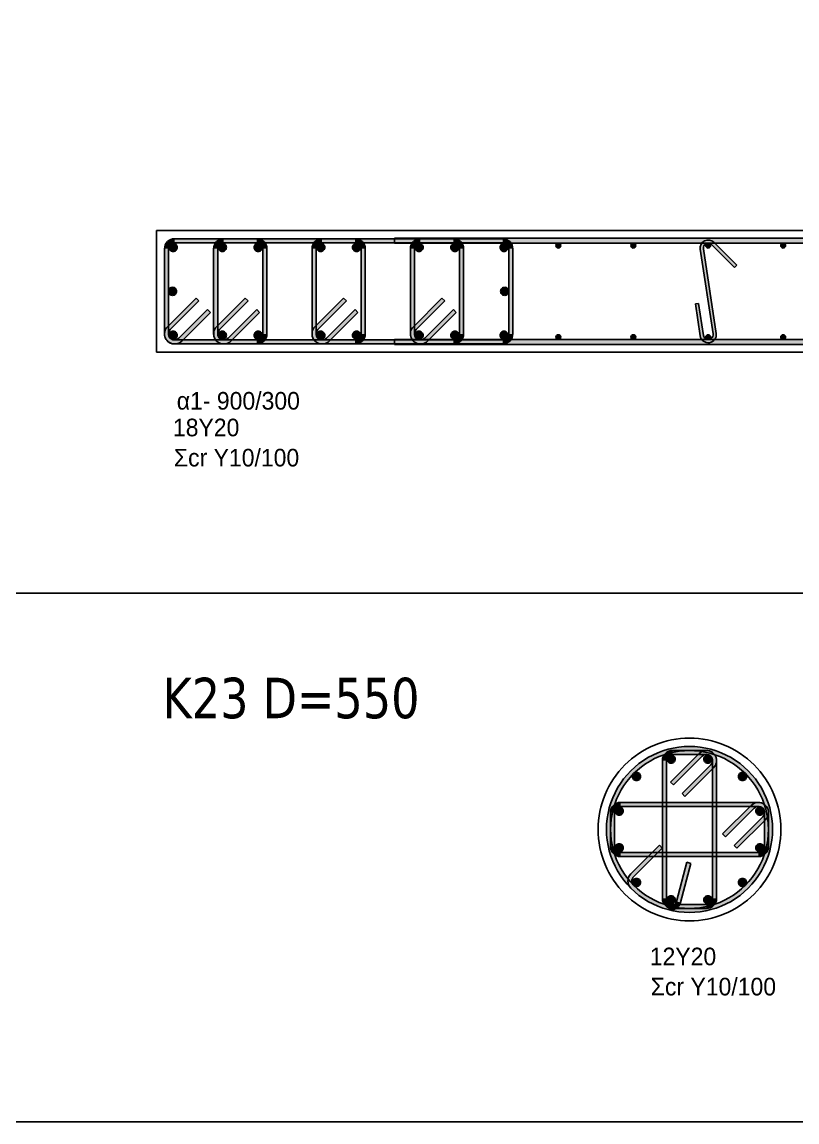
# Model space of a CAD drawing. Header units: millimetres. Extents: x -2171 to 1563, y -1758 to -1505.
# Drawn here: x -558.14 to -548.58, y -1630.29 to -1616.71 of the extents above; entities that cross this region are included whole.
import ezdxf

# ---------------------------------------------------------------- set-up
doc = ezdxf.new("R2010")
doc.units = ezdxf.units.MM
for name, color, linetype in [('-S_TEXT', 3, 'Continuous'), ('Col_Det', 7, 'Continuous'), ('Col_Det_Fill', 7, 'Continuous'), ('Geo_Col_Pro_1', 7, 'Continuous'), ('pinakaki', 153, 'Continuous')]:
    doc.layers.add(name, color=color, linetype=linetype)
doc.styles.add('S1Arl22_b_934_161', font='arial.ttf', dxfattribs={"width": 0.933629, "height": 0.002175})
doc.styles.get("Standard").update_dxf_attribs({"font": 'tahoma.ttf'})

msp = doc.modelspace()

# ---------------------------------------------------------------- hatches: boundary and pattern name
at = {"layer": 'Col_Det_Fill'}
for color, points in [(252, [(-556.2602, -1619.4384), (-556.2602, -1619.3884, 0.4142136), (-556.3852, -1619.5134), (-556.3352, -1619.5134, -0.4142136)]), (12, [(-556.3278, -1619.4957, 0.4142136), (-556.2778, -1619.5457, 0.4142136), (-556.2278, -1619.4957, 0.4142136), (-556.2778, -1619.4457, 0.4142136)]), (252, [(-552.2102, -1619.4384), (-552.2102, -1619.3884), (-556.2602, -1619.3884), (-556.2602, -1619.4384)]), (252, [(-555.653, -1619.4384), (-555.653, -1619.3884, 0.4142136), (-555.778, -1619.5134), (-555.728, -1619.5134, -0.4142136)]), (56, [(-555.7207, -1619.4957, 0.4142136), (-555.6707, -1619.5457, 0.4142136), (-555.6207, -1619.4957, 0.4142136), (-555.6707, -1619.4457, 0.4142136)]), (252, [(-555.2459, -1619.4384), (-555.2459, -1619.3884), (-555.653, -1619.3884), (-555.653, -1619.4384)]), (56, [(-555.2782, -1619.4957, 0.4142136), (-555.2282, -1619.5457, 0.4142136), (-555.1782, -1619.4957, 0.4142136), (-555.2282, -1619.4457, 0.4142136)]), (252, [(-555.1709, -1619.5134), (-555.1209, -1619.5134, 0.4142136), (-555.2459, -1619.3884), (-555.2459, -1619.4384, -0.4142136)]), (252, [(-554.4387, -1619.4384), (-554.4387, -1619.3884, 0.4142136), (-554.5637, -1619.5134), (-554.5137, -1619.5134, -0.4142136)]), (56, [(-554.5064, -1619.4957, 0.4142136), (-554.4564, -1619.5457, 0.4142136), (-554.4064, -1619.4957, 0.4142136), (-554.4564, -1619.4457, 0.4142136)]), (252, [(-554.0316, -1619.4384), (-554.0316, -1619.3884), (-554.4387, -1619.3884), (-554.4387, -1619.4384)]), (56, [(-554.0639, -1619.4957, 0.4142136), (-554.0139, -1619.5457, 0.4142136), (-553.9639, -1619.4957, 0.4142136), (-554.0139, -1619.4457, 0.4142136)]), (252, [(-553.9566, -1619.5134), (-553.9066, -1619.5134, 0.4142136), (-554.0316, -1619.3884), (-554.0316, -1619.4384, -0.4142136)]), (252, [(-541.1725, -1619.4434), (-541.1725, -1619.3834), (-553.5471, -1619.3834), (-553.5471, -1619.4434)]), (252, [(-553.2245, -1619.4384), (-553.2245, -1619.3884, 0.4142136), (-553.3495, -1619.5134), (-553.2995, -1619.5134, -0.4142136)]), (56, [(-553.2921, -1619.4957, 0.4142136), (-553.2421, -1619.5457, 0.4142136), (-553.1921, -1619.4957, 0.4142136), (-553.2421, -1619.4457, 0.4142136)]), (252, [(-552.8173, -1619.4384), (-552.8173, -1619.3884), (-553.2245, -1619.3884), (-553.2245, -1619.4384)]), (56, [(-552.8496, -1619.4957, 0.4142136), (-552.7996, -1619.5457, 0.4142136), (-552.7496, -1619.4957, 0.4142136), (-552.7996, -1619.4457, 0.4142136)]), (252, [(-552.7423, -1619.5134), (-552.6923, -1619.5134, 0.4142136), (-552.8173, -1619.3884), (-552.8173, -1619.4384, -0.4142136)]), (12, [(-552.2425, -1619.4957, 0.4142136), (-552.1925, -1619.5457, 0.4142136), (-552.1425, -1619.4957, 0.4142136), (-552.1925, -1619.4457, 0.4142136)]), (252, [(-552.1352, -1619.5134), (-552.0852, -1619.5134, 0.4142136), (-552.2102, -1619.3884), (-552.2102, -1619.4384, -0.4142136)]), (133, [(-551.5522, -1619.4734, 0.4142136), (-551.5222, -1619.5034, 0.4142136), (-551.4922, -1619.4734, 0.4142136), (-551.5222, -1619.4434, 0.4142136)]), (133, [(-550.6272, -1619.4734, 0.4142136), (-550.5972, -1619.5034, 0.4142136), (-550.5672, -1619.4734, 0.4142136), (-550.5972, -1619.4434, 0.4142136)]), (252, [(-549.7711, -1619.5184), (-549.7316, -1619.5124, -0.7238783), (-549.6298, -1619.461), (-549.6015, -1619.4327, 0.7238783)]), (133, [(-549.7022, -1619.4734, 0.4142136), (-549.6722, -1619.5034, 0.4142136), (-549.6422, -1619.4734, 0.4142136), (-549.6722, -1619.4434, 0.4142136)]), (252, [(-549.6015, -1619.4327), (-549.6298, -1619.461), (-549.347, -1619.7438), (-549.3187, -1619.7155)]), (133, [(-548.7773, -1619.4734, 0.4142136), (-548.7473, -1619.5034, 0.4142136), (-548.7173, -1619.4734, 0.4142136), (-548.7473, -1619.4434, 0.4142136)]), (252, [(-556.3352, -1619.5134), (-556.3852, -1619.5134), (-556.3852, -1620.5634), (-556.3352, -1620.5634)]), (252, [(-555.728, -1619.5134), (-555.778, -1619.5134), (-555.778, -1620.5634), (-555.728, -1620.5634)]), (252, [(-555.1709, -1620.5634), (-555.1209, -1620.5634), (-555.1209, -1619.5134), (-555.1709, -1619.5134)]), (252, [(-554.5137, -1619.5134), (-554.5637, -1619.5134), (-554.5637, -1620.5634), (-554.5137, -1620.5634)]), (252, [(-553.9566, -1620.5634), (-553.9066, -1620.5634), (-553.9066, -1619.5134), (-553.9566, -1619.5134)]), (252, [(-553.2995, -1619.5134), (-553.3495, -1619.5134), (-553.3495, -1620.5634), (-553.2995, -1620.5634)]), (252, [(-552.7423, -1620.5634), (-552.6923, -1620.5634), (-552.6923, -1619.5134), (-552.7423, -1619.5134)]), (252, [(-552.1352, -1620.5634), (-552.0852, -1620.5634), (-552.0852, -1619.5134), (-552.1352, -1619.5134)]), (252, [(-549.6129, -1620.5644), (-549.5734, -1620.5584), (-549.7316, -1619.5124), (-549.7711, -1619.5184)]), (133, [(-556.3352, -1620.0384, 0.4142136), (-556.2852, -1620.0884, 0.4142136), (-556.2352, -1620.0384, 0.4142136), (-556.2852, -1619.9884, 0.4142136)]), (133, [(-552.2352, -1620.0384, 0.4142136), (-552.1852, -1620.0884, 0.4142136), (-552.1352, -1620.0384, 0.4142136), (-552.1852, -1619.9884, 0.4142136)]), (252, [(-555.9596, -1620.1568), (-555.995, -1620.1215), (-556.3486, -1620.475), (-556.3132, -1620.5104)]), (252, [(-555.3525, -1620.1568), (-555.3879, -1620.1215), (-555.7414, -1620.475), (-555.7061, -1620.5104)]), (252, [(-554.1382, -1620.1568), (-554.1736, -1620.1215), (-554.5271, -1620.475), (-554.4918, -1620.5104)]), (252, [(-552.9239, -1620.1568), (-552.9593, -1620.1215), (-553.3128, -1620.475), (-553.2775, -1620.5104)]), (252, [(-556.2071, -1620.6164), (-556.1718, -1620.6518), (-555.8182, -1620.2982), (-555.8536, -1620.2629)]), (252, [(-555.6, -1620.6164), (-555.5646, -1620.6518), (-555.2111, -1620.2982), (-555.2464, -1620.2629)]), (252, [(-554.3857, -1620.6164), (-554.3504, -1620.6518), (-553.9968, -1620.2982), (-554.0322, -1620.2629)]), (252, [(-553.1714, -1620.6164), (-553.1361, -1620.6518), (-552.7825, -1620.2982), (-552.8179, -1620.2629)]), (252, [(-549.7914, -1620.1869), (-549.8309, -1620.1929), (-549.7711, -1620.5884), (-549.7316, -1620.5824)]), (252, [(-556.3132, -1620.5104), (-556.3486, -1620.475, 0.6681786), (-556.2602, -1620.6884), (-556.2602, -1620.6384, -0.6681786)]), (12, [(-556.3278, -1620.5811, 0.4142136), (-556.2778, -1620.6311, 0.4142136), (-556.2278, -1620.5811, 0.4142136), (-556.2778, -1620.5311, 0.4142136)]), (252, [(-555.7061, -1620.5104), (-555.7414, -1620.475, 0.6681786), (-555.653, -1620.6884), (-555.653, -1620.6384, -0.6681786)]), (56, [(-555.7207, -1620.5811, 0.4142136), (-555.6707, -1620.6311, 0.4142136), (-555.6207, -1620.5811, 0.4142136), (-555.6707, -1620.5311, 0.4142136)]), (56, [(-555.2782, -1620.5811, 0.4142136), (-555.2282, -1620.6311, 0.4142136), (-555.1782, -1620.5811, 0.4142136), (-555.2282, -1620.5311, 0.4142136)]), (252, [(-554.4918, -1620.5104), (-554.5271, -1620.475, 0.6681786), (-554.4387, -1620.6884), (-554.4387, -1620.6384, -0.6681786)]), (56, [(-554.5064, -1620.5811, 0.4142136), (-554.4564, -1620.6311, 0.4142136), (-554.4064, -1620.5811, 0.4142136), (-554.4564, -1620.5311, 0.4142136)]), (56, [(-554.0639, -1620.5811, 0.4142136), (-554.0139, -1620.6311, 0.4142136), (-553.9639, -1620.5811, 0.4142136), (-554.0139, -1620.5311, 0.4142136)]), (252, [(-553.2775, -1620.5104), (-553.3128, -1620.475, 0.6681786), (-553.2245, -1620.6884), (-553.2245, -1620.6384, -0.6681786)]), (56, [(-553.2921, -1620.5811, 0.4142136), (-553.2421, -1620.6311, 0.4142136), (-553.1921, -1620.5811, 0.4142136), (-553.2421, -1620.5311, 0.4142136)]), (56, [(-552.8496, -1620.5811, 0.4142136), (-552.7996, -1620.6311, 0.4142136), (-552.7496, -1620.5811, 0.4142136), (-552.7996, -1620.5311, 0.4142136)]), (12, [(-552.2425, -1620.5811, 0.4142136), (-552.1925, -1620.6311, 0.4142136), (-552.1425, -1620.5811, 0.4142136), (-552.1925, -1620.5311, 0.4142136)]), (252, [(-556.3352, -1620.5634), (-556.3852, -1620.5634, 0.6681786), (-556.1718, -1620.6518), (-556.2071, -1620.6164, -0.6681786)]), (252, [(-556.2602, -1620.6384), (-556.2602, -1620.6884), (-552.2102, -1620.6884), (-552.2102, -1620.6384)]), (252, [(-555.728, -1620.5634), (-555.778, -1620.5634, 0.6681786), (-555.5646, -1620.6518), (-555.6, -1620.6164, -0.6681786)]), (252, [(-555.653, -1620.6384), (-555.653, -1620.6884), (-555.2459, -1620.6884), (-555.2459, -1620.6384)]), (252, [(-555.2459, -1620.6384), (-555.2459, -1620.6884, 0.4142136), (-555.1209, -1620.5634), (-555.1709, -1620.5634, -0.4142136)]), (252, [(-554.5137, -1620.5634), (-554.5637, -1620.5634, 0.6681786), (-554.3504, -1620.6518), (-554.3857, -1620.6164, -0.6681786)]), (252, [(-554.4387, -1620.6384), (-554.4387, -1620.6884), (-554.0316, -1620.6884), (-554.0316, -1620.6384)]), (252, [(-554.0316, -1620.6384), (-554.0316, -1620.6884, 0.4142136), (-553.9066, -1620.5634), (-553.9566, -1620.5634, -0.4142136)]), (252, [(-553.5471, -1620.6334), (-553.5471, -1620.6934), (-541.1725, -1620.6934), (-541.1725, -1620.6334)]), (252, [(-553.2995, -1620.5634), (-553.3495, -1620.5634, 0.6681786), (-553.1361, -1620.6518), (-553.1714, -1620.6164, -0.6681786)]), (252, [(-553.2245, -1620.6384), (-553.2245, -1620.6884), (-552.8173, -1620.6884), (-552.8173, -1620.6384)]), (252, [(-552.8173, -1620.6384), (-552.8173, -1620.6884, 0.4142136), (-552.6923, -1620.5634), (-552.7423, -1620.5634, -0.4142136)]), (252, [(-552.2102, -1620.6384), (-552.2102, -1620.6884, 0.4142136), (-552.0852, -1620.5634), (-552.1352, -1620.5634, -0.4142136)]), (133, [(-551.5522, -1620.6034, 0.4142136), (-551.5222, -1620.6334, 0.4142136), (-551.4922, -1620.6034, 0.4142136), (-551.5222, -1620.5734, 0.4142136)]), (133, [(-550.6272, -1620.6034, 0.4142136), (-550.5972, -1620.6334, 0.4142136), (-550.5672, -1620.6034, 0.4142136), (-550.5972, -1620.5734, 0.4142136)]), (252, [(-549.7316, -1620.5824), (-549.7711, -1620.5884, 1), (-549.5734, -1620.5584), (-549.6129, -1620.5644, -1)]), (133, [(-549.7022, -1620.6034, 0.4142136), (-549.6722, -1620.6334, 0.4142136), (-549.6422, -1620.6034, 0.4142136), (-549.6722, -1620.5734, 0.4142136)]), (133, [(-548.7773, -1620.6034, 0.4142136), (-548.7473, -1620.6334, 0.4142136), (-548.7173, -1620.6034, 0.4142136), (-548.7473, -1620.5734, 0.4142136)]), (252, [(-550.1557, -1625.7408), (-550.1687, -1625.6925, 0.1316525), (-550.6282, -1625.9578), (-550.5928, -1625.9931, -0.1316525)]), (252, [(-550.1126, -1625.7566), (-550.1126, -1625.7066, 0.4142136), (-550.2376, -1625.8316), (-550.1876, -1625.8316, -0.4142136)]), (252, [(-549.651, -1625.7408), (-549.6381, -1625.6925, 0.1316525), (-550.1687, -1625.6925), (-550.1557, -1625.7408, -0.1316525)]), (252, [(-549.6941, -1625.7566), (-549.6941, -1625.7066), (-550.1126, -1625.7066), (-550.1126, -1625.7566)]), (252, [(-549.6191, -1625.8316), (-549.5691, -1625.8316, 0.6681786), (-549.7825, -1625.7432), (-549.7472, -1625.7785, -0.6681786)]), (252, [(-549.6411, -1625.8846), (-549.6057, -1625.9199, 0.6681786), (-549.6941, -1625.7066), (-549.6941, -1625.7566, -0.6681786)]), (252, [(-549.2139, -1625.9931), (-549.1786, -1625.9578, 0.1316525), (-549.6381, -1625.6925), (-549.651, -1625.7408, -0.1316525)]), (252, [(-550.1876, -1625.8316), (-550.2376, -1625.8316), (-550.2376, -1627.5335), (-550.1876, -1627.5335)]), (56, [(-550.0803, -1625.8139, 0.4142136), (-550.1303, -1625.7639, 0.4142136), (-550.1803, -1625.8139, 0.4142136), (-550.1303, -1625.8639, 0.4142136)]), (252, [(-549.7472, -1625.7785), (-549.7825, -1625.7432), (-550.1361, -1626.0967), (-550.1007, -1626.1321)]), (56, [(-549.6265, -1625.8139, 0.4142136), (-549.6765, -1625.7639, 0.4142136), (-549.7265, -1625.8139, 0.4142136), (-549.6765, -1625.8639, 0.4142136)]), (252, [(-549.6191, -1627.5335), (-549.5691, -1627.5335), (-549.5691, -1625.8316), (-549.6191, -1625.8316)]), (252, [(-550.5928, -1625.9931), (-550.6282, -1625.9578, 0.1316525), (-550.8934, -1626.4173), (-550.8451, -1626.4302, -0.1316525)]), (12, [(-550.5074, -1626.0285, 0.4142136), (-550.5574, -1625.9785, 0.4142136), (-550.6074, -1626.0285, 0.4142136), (-550.5574, -1626.0785, 0.4142136)]), (252, [(-549.9947, -1626.2381), (-549.9593, -1626.2735), (-549.6057, -1625.9199), (-549.6411, -1625.8846)]), (12, [(-549.1993, -1626.0285, 0.4142136), (-549.2493, -1625.9785, 0.4142136), (-549.2993, -1626.0285, 0.4142136), (-549.2493, -1626.0785, 0.4142136)]), (252, [(-548.9616, -1626.4302), (-548.9133, -1626.4173, 0.1316525), (-549.1786, -1625.9578), (-549.2139, -1625.9931, -0.1316525)]), (252, [(-550.7544, -1626.3983), (-550.7544, -1626.3483, 0.4142136), (-550.8794, -1626.4733), (-550.8294, -1626.4733, -0.4142136)]), (252, [(-549.0524, -1626.3983), (-549.0524, -1626.3483), (-550.7544, -1626.3483), (-550.7544, -1626.3983)]), (252, [(-549.1054, -1626.4203), (-549.1408, -1626.3849), (-549.4943, -1626.7385), (-549.459, -1626.7738)]), (252, [(-548.9774, -1626.4733), (-548.9274, -1626.4733, 0.6681786), (-549.1408, -1626.3849), (-549.1054, -1626.4203, -0.6681786)]), (252, [(-548.9993, -1626.5263), (-548.964, -1626.5617, 0.6681786), (-549.0524, -1626.3483), (-549.0524, -1626.3983, -0.6681786)]), (252, [(-550.8451, -1626.4302), (-550.8934, -1626.4173, 0.1316525), (-550.8934, -1626.9478), (-550.8451, -1626.9349, -0.1316525)]), (252, [(-550.8294, -1626.4733), (-550.8794, -1626.4733), (-550.8794, -1626.8918), (-550.8294, -1626.8918)]), (56, [(-550.722, -1626.4556, 0.4142136), (-550.772, -1626.4056, 0.4142136), (-550.822, -1626.4556, 0.4142136), (-550.772, -1626.5056, 0.4142136)]), (56, [(-548.9847, -1626.4556, 0.4142136), (-549.0347, -1626.4056, 0.4142136), (-549.0847, -1626.4556, 0.4142136), (-549.0347, -1626.5056, 0.4142136)]), (252, [(-548.9774, -1626.8918), (-548.9274, -1626.8918), (-548.9274, -1626.4733), (-548.9774, -1626.4733)]), (252, [(-548.9616, -1626.9349), (-548.9133, -1626.9478, 0.1316525), (-548.9133, -1626.4173), (-548.9616, -1626.4302, -0.1316525)]), (252, [(-549.3529, -1626.8799), (-549.3175, -1626.9153), (-548.964, -1626.5617), (-548.9993, -1626.5263)]), (252, [(-550.8294, -1626.8918), (-550.8794, -1626.8918, 0.4142136), (-550.7544, -1627.0168), (-550.7544, -1626.9668, -0.4142136)]), (56, [(-550.722, -1626.9095, 0.4142136), (-550.772, -1626.8595, 0.4142136), (-550.822, -1626.9095, 0.4142136), (-550.772, -1626.9595, 0.4142136)]), (252, [(-550.2392, -1626.9124), (-550.2746, -1626.877), (-550.6282, -1627.2305), (-550.5928, -1627.2659)]), (56, [(-548.9847, -1626.9095, 0.4142136), (-549.0347, -1626.8595, 0.4142136), (-549.0847, -1626.9095, 0.4142136), (-549.0347, -1626.9595, 0.4142136)]), (252, [(-549.0524, -1626.9668), (-549.0524, -1627.0168, 0.4142136), (-548.9274, -1626.8918), (-548.9774, -1626.8918, -0.4142136)]), (252, [(-550.8451, -1626.9349), (-550.8934, -1626.9478, 0.1316525), (-550.6282, -1627.4073), (-550.5928, -1627.372, -0.1316525)]), (252, [(-550.7544, -1626.9668), (-550.7544, -1627.0168), (-549.0524, -1627.0168), (-549.0524, -1626.9668)]), (252, [(-549.2139, -1627.372), (-549.1786, -1627.4073, 0.1316525), (-548.9133, -1626.9478), (-548.9616, -1626.9349, -0.1316525)]), (252, [(-550.0639, -1627.5713), (-550.0156, -1627.5842), (-549.8862, -1627.1013), (-549.9344, -1627.0883)]), (252, [(-550.5928, -1627.2659), (-550.6282, -1627.2305, 0.4142136), (-550.6282, -1627.4073), (-550.5928, -1627.372, -0.4142136)]), (12, [(-550.5074, -1627.3366, 0.4142136), (-550.5574, -1627.2866, 0.4142136), (-550.6074, -1627.3366, 0.4142136), (-550.5574, -1627.3866, 0.4142136)]), (12, [(-549.1993, -1627.3366, 0.4142136), (-549.2493, -1627.2866, 0.4142136), (-549.2993, -1627.3366, 0.4142136), (-549.2493, -1627.3866, 0.4142136)]), (252, [(-550.5928, -1627.372), (-550.6282, -1627.4073, 0.1316525), (-550.1687, -1627.6726), (-550.1557, -1627.6243, -0.1316525)]), (252, [(-550.5928, -1627.372), (-550.6282, -1627.4073, 0.1316525), (-550.1687, -1627.6726), (-550.1557, -1627.6243, -0.1316525)]), (252, [(-549.651, -1627.6243), (-549.6381, -1627.6726, 0.1316525), (-549.1786, -1627.4073), (-549.2139, -1627.372, -0.1316525)]), (252, [(-550.1876, -1627.5335), (-550.2376, -1627.5335, 0.4142136), (-550.1126, -1627.6585), (-550.1126, -1627.6085, -0.4142136)]), (56, [(-550.0803, -1627.5512, 0.4142136), (-550.1303, -1627.5012, 0.4142136), (-550.1803, -1627.5512, 0.4142136), (-550.1303, -1627.6012, 0.4142136)]), (252, [(-550.1557, -1627.6243), (-550.1687, -1627.6726, 0.4142136), (-550.0156, -1627.5842), (-550.0639, -1627.5713, -0.4142136)]), (252, [(-550.1126, -1627.6085), (-550.1126, -1627.6585), (-549.6941, -1627.6585), (-549.6941, -1627.6085)]), (56, [(-549.6265, -1627.5512, 0.4142136), (-549.6765, -1627.5012, 0.4142136), (-549.7265, -1627.5512, 0.4142136), (-549.6765, -1627.6012, 0.4142136)]), (252, [(-549.6941, -1627.6085), (-549.6941, -1627.6585, 0.4142136), (-549.5691, -1627.5335), (-549.6191, -1627.5335, -0.4142136)]), (252, [(-550.1557, -1627.6243), (-550.1687, -1627.6726, 0.1316525), (-549.6381, -1627.6726), (-549.651, -1627.6243, -0.1316525)])]:
    msp.add_hatch(color=color, dxfattribs=at).paths.add_polyline_path(points)

# ---------------------------------------------------------------- linework, layer by layer
at = {"layer": '-S_TEXT', "ltscale": 5}
msp.add_lwpolyline([(-587.864, -1590.2497), (-529.7165, -1590.2497), (-529.7165, -1630.2944), (-587.864, -1630.2944)], close=True, dxfattribs=at)
at = {"layer": 'Col_Det', "color": 7}
for points in [[(-538.2344, -1619.2884), (-556.4852, -1619.2884)], [(-556.4852, -1619.2884), (-556.4852, -1620.7884)], [(-552.2102, -1619.3884), (-556.2602, -1619.3884)], [(-556.2602, -1619.4384), (-552.2102, -1619.4384)], [(-555.2459, -1619.3884), (-555.653, -1619.3884)], [(-555.653, -1619.4384), (-555.2459, -1619.4384)], [(-554.0316, -1619.3884), (-554.4387, -1619.3884)], [(-554.4387, -1619.4384), (-554.0316, -1619.4384)], [(-541.1725, -1619.3834), (-553.5471, -1619.3834)], [(-553.5471, -1619.3834), (-553.5471, -1619.4434)], [(-553.5471, -1619.4434), (-541.1725, -1619.4434)], [(-552.8173, -1619.3884), (-553.2245, -1619.3884)], [(-553.2245, -1619.4384), (-552.8173, -1619.4384)], [(-549.3187, -1619.7155), (-549.6015, -1619.4327)], [(-556.3852, -1619.5134), (-556.3852, -1620.5634)], [(-556.3352, -1620.5634), (-556.3352, -1619.5134)], [(-555.778, -1619.5134), (-555.778, -1620.5634)], [(-555.728, -1620.5634), (-555.728, -1619.5134)], [(-555.1709, -1619.5134), (-555.1709, -1620.5634)], [(-555.1209, -1620.5634), (-555.1209, -1619.5134)], [(-554.5637, -1619.5134), (-554.5637, -1620.5634)], [(-554.5137, -1620.5634), (-554.5137, -1619.5134)], [(-553.9566, -1619.5134), (-553.9566, -1620.5634)], [(-553.9066, -1620.5634), (-553.9066, -1619.5134)], [(-553.3495, -1619.5134), (-553.3495, -1620.5634)], [(-553.2995, -1620.5634), (-553.2995, -1619.5134)], [(-552.7423, -1619.5134), (-552.7423, -1620.5634)], [(-552.6923, -1620.5634), (-552.6923, -1619.5134)], [(-552.1352, -1619.5134), (-552.1352, -1620.5634)], [(-552.0852, -1620.5634), (-552.0852, -1619.5134)], [(-549.7711, -1619.5184), (-549.6129, -1620.5644)], [(-549.5734, -1620.5584), (-549.7316, -1619.5124)], [(-549.6298, -1619.461), (-549.347, -1619.7438)], [(-549.347, -1619.7438), (-549.3187, -1619.7155)], [(-555.995, -1620.1215), (-556.3486, -1620.475)], [(-555.9596, -1620.1568), (-555.995, -1620.1215)], [(-555.3879, -1620.1215), (-555.7414, -1620.475)], [(-555.3525, -1620.1568), (-555.3879, -1620.1215)], [(-554.1736, -1620.1215), (-554.5271, -1620.475)], [(-554.1382, -1620.1568), (-554.1736, -1620.1215)], [(-552.9593, -1620.1215), (-553.3128, -1620.475)], [(-552.9239, -1620.1568), (-552.9593, -1620.1215)], [(-556.3132, -1620.5104), (-555.9596, -1620.1568)], [(-555.8536, -1620.2629), (-556.2071, -1620.6164)], [(-555.8182, -1620.2982), (-555.8536, -1620.2629)], [(-555.7061, -1620.5104), (-555.3525, -1620.1568)], [(-555.2464, -1620.2629), (-555.6, -1620.6164)], [(-555.2111, -1620.2982), (-555.2464, -1620.2629)], [(-554.4918, -1620.5104), (-554.1382, -1620.1568)], [(-554.0322, -1620.2629), (-554.3857, -1620.6164)], [(-553.9968, -1620.2982), (-554.0322, -1620.2629)], [(-553.2775, -1620.5104), (-552.9239, -1620.1568)], [(-552.8179, -1620.2629), (-553.1714, -1620.6164)], [(-552.7825, -1620.2982), (-552.8179, -1620.2629)], [(-549.7914, -1620.1869), (-549.8309, -1620.1929)], [(-549.8309, -1620.1929), (-549.7711, -1620.5884)], [(-549.7316, -1620.5824), (-549.7914, -1620.1869)], [(-556.1718, -1620.6518), (-555.8182, -1620.2982)], [(-555.5646, -1620.6518), (-555.2111, -1620.2982)], [(-554.3504, -1620.6518), (-553.9968, -1620.2982)], [(-553.1361, -1620.6518), (-552.7825, -1620.2982)], [(-552.2102, -1620.6384), (-556.2602, -1620.6384)], [(-555.2459, -1620.6384), (-555.653, -1620.6384)], [(-554.0316, -1620.6384), (-554.4387, -1620.6384)], [(-553.5471, -1620.6334), (-553.5471, -1620.6934)], [(-541.1725, -1620.6334), (-553.5471, -1620.6334)], [(-552.8173, -1620.6384), (-553.2245, -1620.6384)], [(-556.4852, -1620.7884), (-538.2344, -1620.7884)], [(-556.2602, -1620.6884), (-552.2102, -1620.6884)], [(-555.653, -1620.6884), (-555.2459, -1620.6884)], [(-554.4387, -1620.6884), (-554.0316, -1620.6884)], [(-553.5471, -1620.6934), (-541.1725, -1620.6934)], [(-553.2245, -1620.6884), (-552.8173, -1620.6884)], [(-549.6941, -1625.7066), (-550.1126, -1625.7066)], [(-550.2376, -1625.8316), (-550.2376, -1627.5335)], [(-550.1876, -1627.5335), (-550.1876, -1625.8316)], [(-549.7825, -1625.7432), (-550.1361, -1626.0967)], [(-550.1126, -1625.7566), (-549.6941, -1625.7566)], [(-550.1007, -1626.1321), (-549.7472, -1625.7785)], [(-549.6191, -1625.8316), (-549.6191, -1627.5335)], [(-549.5691, -1627.5335), (-549.5691, -1625.8316)], [(-549.6411, -1625.8846), (-549.9947, -1626.2381)], [(-549.9593, -1626.2735), (-549.6057, -1625.9199)], [(-550.1361, -1626.0967), (-550.1007, -1626.1321)], [(-549.9947, -1626.2381), (-549.9593, -1626.2735)], [(-549.0524, -1626.3483), (-550.7544, -1626.3483)], [(-549.1408, -1626.3849), (-549.4943, -1626.7385)], [(-550.8794, -1626.4733), (-550.8794, -1626.8918)], [(-550.8294, -1626.8918), (-550.8294, -1626.4733)], [(-550.7544, -1626.3983), (-549.0524, -1626.3983)], [(-549.459, -1626.7738), (-549.1054, -1626.4203)], [(-548.9774, -1626.4733), (-548.9774, -1626.8918)], [(-548.9274, -1626.8918), (-548.9274, -1626.4733)], [(-548.9993, -1626.5263), (-549.3529, -1626.8799)], [(-549.3175, -1626.9153), (-548.964, -1626.5617)], [(-549.4943, -1626.7385), (-549.459, -1626.7738)], [(-550.2746, -1626.877), (-550.6282, -1627.2305)], [(-550.5928, -1627.2659), (-550.2392, -1626.9124)], [(-550.2392, -1626.9124), (-550.2746, -1626.877)], [(-549.3529, -1626.8799), (-549.3175, -1626.9153)], [(-549.0524, -1626.9668), (-550.7544, -1626.9668)], [(-550.7544, -1627.0168), (-549.0524, -1627.0168)], [(-549.9344, -1627.0883), (-550.0639, -1627.5713)], [(-550.0156, -1627.5842), (-549.8862, -1627.1013)], [(-549.8862, -1627.1013), (-549.9344, -1627.0883)], [(-549.6941, -1627.6085), (-550.1126, -1627.6085)], [(-550.1126, -1627.6585), (-549.6941, -1627.6585)]]:
    msp.add_lwpolyline(points, dxfattribs=at)
for points in [[(-556.2602, -1619.3884, 0.4142136), (-556.3852, -1619.5134)], [(-556.3352, -1619.5134, -0.4142136), (-556.2602, -1619.4384, -0.4142136)], [(-556.2778, -1619.4457, 0.4142136), (-556.3278, -1619.4957, 0.4142136)], [(-556.2278, -1619.4957, 0.4142136), (-556.2778, -1619.4457, 0.4142136)], [(-555.653, -1619.3884, 0.4142136), (-555.778, -1619.5134)], [(-555.728, -1619.5134, -0.4142136), (-555.653, -1619.4384, -0.4142136)], [(-555.6707, -1619.4457, 0.4142136), (-555.7207, -1619.4957, 0.4142136)], [(-555.6207, -1619.4957, 0.4142136), (-555.6707, -1619.4457, 0.4142136)], [(-555.2282, -1619.4457, 0.4142136), (-555.2782, -1619.4957, 0.4142136)], [(-555.1209, -1619.5134, 0.4142136), (-555.2459, -1619.3884)], [(-555.2459, -1619.4384, -0.4142136), (-555.1709, -1619.5134, -0.4142136)], [(-555.1782, -1619.4957, 0.4142136), (-555.2282, -1619.4457, 0.4142136)], [(-554.4387, -1619.3884, 0.4142136), (-554.5637, -1619.5134)], [(-554.5137, -1619.5134, -0.4142136), (-554.4387, -1619.4384, -0.4142136)], [(-554.4564, -1619.4457, 0.4142136), (-554.5064, -1619.4957, 0.4142136)], [(-554.4064, -1619.4957, 0.4142136), (-554.4564, -1619.4457, 0.4142136)], [(-554.0139, -1619.4457, 0.4142136), (-554.0639, -1619.4957, 0.4142136)], [(-553.9066, -1619.5134, 0.4142136), (-554.0316, -1619.3884)], [(-554.0316, -1619.4384, -0.4142136), (-553.9566, -1619.5134, -0.4142136)], [(-553.9639, -1619.4957, 0.4142136), (-554.0139, -1619.4457, 0.4142136)], [(-553.2245, -1619.3884, 0.4142136), (-553.3495, -1619.5134)], [(-553.2995, -1619.5134, -0.4142136), (-553.2245, -1619.4384, -0.4142136)], [(-553.2421, -1619.4457, 0.4142136), (-553.2921, -1619.4957, 0.4142136)], [(-553.1921, -1619.4957, 0.4142136), (-553.2421, -1619.4457, 0.4142136)], [(-552.7996, -1619.4457, 0.4142136), (-552.8496, -1619.4957, 0.4142136)], [(-552.6923, -1619.5134, 0.4142136), (-552.8173, -1619.3884)], [(-552.8173, -1619.4384, -0.4142136), (-552.7423, -1619.5134, -0.4142136)], [(-552.7496, -1619.4957, 0.4142136), (-552.7996, -1619.4457, 0.4142136)], [(-552.1925, -1619.4457, 0.4142136), (-552.2425, -1619.4957, 0.4142136)], [(-552.0852, -1619.5134, 0.4142136), (-552.2102, -1619.3884)], [(-552.2102, -1619.4384, -0.4142136), (-552.1352, -1619.5134, -0.4142136)], [(-552.1425, -1619.4957, 0.4142136), (-552.1925, -1619.4457, 0.4142136)], [(-551.5222, -1619.4434, 0.4142136), (-551.5522, -1619.4734, 0.4142136)], [(-551.4922, -1619.4734, 0.4142136), (-551.5222, -1619.4434, 0.4142136)], [(-550.5972, -1619.4434, 0.4142136), (-550.6272, -1619.4734, 0.4142136)], [(-550.5672, -1619.4734, 0.4142136), (-550.5972, -1619.4434, 0.4142136)], [(-549.6015, -1619.4327, 0.7238783), (-549.7711, -1619.5184, 0.7238783)], [(-549.7316, -1619.5124, -0.7238783), (-549.6298, -1619.461)], [(-549.6722, -1619.4434, 0.4142136), (-549.7022, -1619.4734, 0.4142136)], [(-549.6422, -1619.4734, 0.4142136), (-549.6722, -1619.4434, 0.4142136)], [(-548.7473, -1619.4434, 0.4142136), (-548.7773, -1619.4734, 0.4142136)], [(-548.7173, -1619.4734, 0.4142136), (-548.7473, -1619.4434, 0.4142136)], [(-556.3278, -1619.4957, 0.4142136), (-556.2778, -1619.5457, 0.4142136)], [(-556.2778, -1619.5457, 0.4142136), (-556.2278, -1619.4957, 0.4142136)], [(-555.7207, -1619.4957, 0.4142136), (-555.6707, -1619.5457, 0.4142136)], [(-555.6707, -1619.5457, 0.4142136), (-555.6207, -1619.4957, 0.4142136)], [(-555.2782, -1619.4957, 0.4142136), (-555.2282, -1619.5457, 0.4142136)], [(-555.2282, -1619.5457, 0.4142136), (-555.1782, -1619.4957, 0.4142136)], [(-554.5064, -1619.4957, 0.4142136), (-554.4564, -1619.5457, 0.4142136)], [(-554.4564, -1619.5457, 0.4142136), (-554.4064, -1619.4957, 0.4142136)], [(-554.0639, -1619.4957, 0.4142136), (-554.0139, -1619.5457, 0.4142136)], [(-554.0139, -1619.5457, 0.4142136), (-553.9639, -1619.4957, 0.4142136)], [(-553.2921, -1619.4957, 0.4142136), (-553.2421, -1619.5457, 0.4142136)], [(-553.2421, -1619.5457, 0.4142136), (-553.1921, -1619.4957, 0.4142136)], [(-552.8496, -1619.4957, 0.4142136), (-552.7996, -1619.5457, 0.4142136)], [(-552.7996, -1619.5457, 0.4142136), (-552.7496, -1619.4957, 0.4142136)], [(-552.2425, -1619.4957, 0.4142136), (-552.1925, -1619.5457, 0.4142136)], [(-552.1925, -1619.5457, 0.4142136), (-552.1425, -1619.4957, 0.4142136)], [(-551.5522, -1619.4734, 0.4142136), (-551.5222, -1619.5034, 0.4142136)], [(-551.5222, -1619.5034, 0.4142136), (-551.4922, -1619.4734, 0.4142136)], [(-550.6272, -1619.4734, 0.4142136), (-550.5972, -1619.5034, 0.4142136)], [(-550.5972, -1619.5034, 0.4142136), (-550.5672, -1619.4734, 0.4142136)], [(-549.7022, -1619.4734, 0.4142136), (-549.6722, -1619.5034, 0.4142136)], [(-549.6722, -1619.5034, 0.4142136), (-549.6422, -1619.4734, 0.4142136)], [(-548.7773, -1619.4734, 0.4142136), (-548.7473, -1619.5034, 0.4142136)], [(-548.7473, -1619.5034, 0.4142136), (-548.7173, -1619.4734, 0.4142136)], [(-556.2852, -1619.9884, 0.4142136), (-556.3352, -1620.0384, 0.4142136)], [(-556.2352, -1620.0384, 0.4142136), (-556.2852, -1619.9884, 0.4142136)], [(-552.1852, -1619.9884, 0.4142136), (-552.2352, -1620.0384, 0.4142136)], [(-552.1352, -1620.0384, 0.4142136), (-552.1852, -1619.9884, 0.4142136)], [(-556.3352, -1620.0384, 0.4142136), (-556.2852, -1620.0884, 0.4142136)], [(-556.2852, -1620.0884, 0.4142136), (-556.2352, -1620.0384, 0.4142136)], [(-552.2352, -1620.0384, 0.4142136), (-552.1852, -1620.0884, 0.4142136)], [(-552.1852, -1620.0884, 0.4142136), (-552.1352, -1620.0384, 0.4142136)], [(-556.3486, -1620.475, 0.6681786), (-556.2602, -1620.6884)], [(-556.2602, -1620.6384, -0.6681786), (-556.3132, -1620.5104, -0.6681786)], [(-556.2778, -1620.5311, 0.4142136), (-556.3278, -1620.5811, 0.4142136)], [(-556.2278, -1620.5811, 0.4142136), (-556.2778, -1620.5311, 0.4142136)], [(-555.7414, -1620.475, 0.6681786), (-555.653, -1620.6884)], [(-555.653, -1620.6384, -0.6681786), (-555.7061, -1620.5104, -0.6681786)], [(-555.6707, -1620.5311, 0.4142136), (-555.7207, -1620.5811, 0.4142136)], [(-555.6207, -1620.5811, 0.4142136), (-555.6707, -1620.5311, 0.4142136)], [(-555.2282, -1620.5311, 0.4142136), (-555.2782, -1620.5811, 0.4142136)], [(-555.1782, -1620.5811, 0.4142136), (-555.2282, -1620.5311, 0.4142136)], [(-554.5271, -1620.475, 0.6681786), (-554.4387, -1620.6884)], [(-554.4387, -1620.6384, -0.6681786), (-554.4918, -1620.5104, -0.6681786)], [(-554.4564, -1620.5311, 0.4142136), (-554.5064, -1620.5811, 0.4142136)], [(-554.4064, -1620.5811, 0.4142136), (-554.4564, -1620.5311, 0.4142136)], [(-554.0139, -1620.5311, 0.4142136), (-554.0639, -1620.5811, 0.4142136)], [(-553.9639, -1620.5811, 0.4142136), (-554.0139, -1620.5311, 0.4142136)], [(-553.3128, -1620.475, 0.6681786), (-553.2245, -1620.6884)], [(-553.2245, -1620.6384, -0.6681786), (-553.2775, -1620.5104, -0.6681786)], [(-553.2421, -1620.5311, 0.4142136), (-553.2921, -1620.5811, 0.4142136)], [(-553.1921, -1620.5811, 0.4142136), (-553.2421, -1620.5311, 0.4142136)], [(-552.7996, -1620.5311, 0.4142136), (-552.8496, -1620.5811, 0.4142136)], [(-552.7496, -1620.5811, 0.4142136), (-552.7996, -1620.5311, 0.4142136)], [(-552.1925, -1620.5311, 0.4142136), (-552.2425, -1620.5811, 0.4142136)], [(-552.1425, -1620.5811, 0.4142136), (-552.1925, -1620.5311, 0.4142136)], [(-556.3852, -1620.5634, 0.6681786), (-556.1718, -1620.6518)], [(-556.2071, -1620.6164, -0.6681786), (-556.3352, -1620.5634, -0.6681786)], [(-556.3278, -1620.5811, 0.4142136), (-556.2778, -1620.6311, 0.4142136)], [(-556.2778, -1620.6311, 0.4142136), (-556.2278, -1620.5811, 0.4142136)], [(-555.778, -1620.5634, 0.6681786), (-555.5646, -1620.6518)], [(-555.6, -1620.6164, -0.6681786), (-555.728, -1620.5634, -0.6681786)], [(-555.7207, -1620.5811, 0.4142136), (-555.6707, -1620.6311, 0.4142136)], [(-555.6707, -1620.6311, 0.4142136), (-555.6207, -1620.5811, 0.4142136)], [(-555.2782, -1620.5811, 0.4142136), (-555.2282, -1620.6311, 0.4142136)], [(-555.2459, -1620.6884, 0.4142136), (-555.1209, -1620.5634)], [(-555.1709, -1620.5634, -0.4142136), (-555.2459, -1620.6384, -0.4142136)], [(-555.2282, -1620.6311, 0.4142136), (-555.1782, -1620.5811, 0.4142136)], [(-554.5637, -1620.5634, 0.6681786), (-554.3504, -1620.6518)], [(-554.3857, -1620.6164, -0.6681786), (-554.5137, -1620.5634, -0.6681786)], [(-554.5064, -1620.5811, 0.4142136), (-554.4564, -1620.6311, 0.4142136)], [(-554.4564, -1620.6311, 0.4142136), (-554.4064, -1620.5811, 0.4142136)], [(-554.0639, -1620.5811, 0.4142136), (-554.0139, -1620.6311, 0.4142136)], [(-554.0316, -1620.6884, 0.4142136), (-553.9066, -1620.5634)], [(-553.9566, -1620.5634, -0.4142136), (-554.0316, -1620.6384, -0.4142136)], [(-554.0139, -1620.6311, 0.4142136), (-553.9639, -1620.5811, 0.4142136)], [(-553.3495, -1620.5634, 0.6681786), (-553.1361, -1620.6518)], [(-553.1714, -1620.6164, -0.6681786), (-553.2995, -1620.5634, -0.6681786)], [(-553.2921, -1620.5811, 0.4142136), (-553.2421, -1620.6311, 0.4142136)], [(-553.2421, -1620.6311, 0.4142136), (-553.1921, -1620.5811, 0.4142136)], [(-552.8496, -1620.5811, 0.4142136), (-552.7996, -1620.6311, 0.4142136)], [(-552.8173, -1620.6884, 0.4142136), (-552.6923, -1620.5634)], [(-552.7423, -1620.5634, -0.4142136), (-552.8173, -1620.6384, -0.4142136)], [(-552.7996, -1620.6311, 0.4142136), (-552.7496, -1620.5811, 0.4142136)], [(-552.2425, -1620.5811, 0.4142136), (-552.1925, -1620.6311, 0.4142136)], [(-552.2102, -1620.6884, 0.4142136), (-552.0852, -1620.5634)], [(-552.1352, -1620.5634, -0.4142136), (-552.2102, -1620.6384, -0.4142136)], [(-552.1925, -1620.6311, 0.4142136), (-552.1425, -1620.5811, 0.4142136)], [(-551.5222, -1620.5734, 0.4142136), (-551.5522, -1620.6034, 0.4142136)], [(-551.5522, -1620.6034, 0.4142136), (-551.5222, -1620.6334, 0.4142136)], [(-551.4922, -1620.6034, 0.4142136), (-551.5222, -1620.5734, 0.4142136)], [(-551.5222, -1620.6334, 0.4142136), (-551.4922, -1620.6034, 0.4142136)], [(-550.5972, -1620.5734, 0.4142136), (-550.6272, -1620.6034, 0.4142136)], [(-550.6272, -1620.6034, 0.4142136), (-550.5972, -1620.6334, 0.4142136)], [(-550.5672, -1620.6034, 0.4142136), (-550.5972, -1620.5734, 0.4142136)], [(-550.5972, -1620.6334, 0.4142136), (-550.5672, -1620.6034, 0.4142136)], [(-549.7711, -1620.5884, 1), (-549.5734, -1620.5584)], [(-549.6129, -1620.5644, -1), (-549.7316, -1620.5824, -1)], [(-549.6722, -1620.5734, 0.4142136), (-549.7022, -1620.6034, 0.4142136)], [(-549.7022, -1620.6034, 0.4142136), (-549.6722, -1620.6334, 0.4142136)], [(-549.6422, -1620.6034, 0.4142136), (-549.6722, -1620.5734, 0.4142136)], [(-549.6722, -1620.6334, 0.4142136), (-549.6422, -1620.6034, 0.4142136)], [(-548.7473, -1620.5734, 0.4142136), (-548.7773, -1620.6034, 0.4142136)], [(-548.7773, -1620.6034, 0.4142136), (-548.7473, -1620.6334, 0.4142136)], [(-548.7173, -1620.6034, 0.4142136), (-548.7473, -1620.5734, 0.4142136)], [(-548.7473, -1620.6334, 0.4142136), (-548.7173, -1620.6034, 0.4142136)], [(-549.9034, -1625.555, 0.4142136), (-551.0309, -1626.6825, 0.4142136)], [(-548.7759, -1626.6825, 0.4142136), (-549.9034, -1625.555, 0.4142136)], [(-550.1687, -1625.6925, 0.1316525), (-550.6282, -1625.9578)], [(-550.1126, -1625.7066, 0.4142136), (-550.2376, -1625.8316)], [(-549.6381, -1625.6925, 0.1316525), (-550.1687, -1625.6925)], [(-550.1557, -1625.7408, -0.1316525), (-549.651, -1625.7408, -0.1316525)], [(-549.5691, -1625.8316, 0.6681786), (-549.7825, -1625.7432)], [(-549.6057, -1625.9199, 0.6681786), (-549.6941, -1625.7066)], [(-549.1786, -1625.9578, 0.1316525), (-549.6381, -1625.6925)], [(-550.5928, -1625.9931, -0.1316525), (-550.1557, -1625.7408, -0.1316525)], [(-550.1876, -1625.8316, -0.4142136), (-550.1126, -1625.7566, -0.4142136)], [(-550.1303, -1625.7639, 0.4142136), (-550.1803, -1625.8139, 0.4142136)], [(-550.1803, -1625.8139, 0.4142136), (-550.1303, -1625.8639, 0.4142136)], [(-550.0803, -1625.8139, 0.4142136), (-550.1303, -1625.7639, 0.4142136)], [(-550.1303, -1625.8639, 0.4142136), (-550.0803, -1625.8139, 0.4142136)], [(-549.7472, -1625.7785, -0.6681786), (-549.6191, -1625.8316, -0.6681786)], [(-549.6765, -1625.7639, 0.4142136), (-549.7265, -1625.8139, 0.4142136)], [(-549.7265, -1625.8139, 0.4142136), (-549.6765, -1625.8639, 0.4142136)], [(-549.6941, -1625.7566, -0.6681786), (-549.6411, -1625.8846, -0.6681786)], [(-549.6265, -1625.8139, 0.4142136), (-549.6765, -1625.7639, 0.4142136)], [(-549.6765, -1625.8639, 0.4142136), (-549.6265, -1625.8139, 0.4142136)], [(-549.651, -1625.7408, -0.1316525), (-549.2139, -1625.9931, -0.1316525)], [(-550.6282, -1625.9578, 0.1316525), (-550.8934, -1626.4173)], [(-550.5574, -1625.9785, 0.4142136), (-550.6074, -1626.0285, 0.4142136)], [(-550.5074, -1626.0285, 0.4142136), (-550.5574, -1625.9785, 0.4142136)], [(-549.2493, -1625.9785, 0.4142136), (-549.2993, -1626.0285, 0.4142136)], [(-549.1993, -1626.0285, 0.4142136), (-549.2493, -1625.9785, 0.4142136)], [(-548.9133, -1626.4173, 0.1316525), (-549.1786, -1625.9578)], [(-550.8451, -1626.4302, -0.1316525), (-550.5928, -1625.9931, -0.1316525)], [(-550.6074, -1626.0285, 0.4142136), (-550.5574, -1626.0785, 0.4142136)], [(-550.5574, -1626.0785, 0.4142136), (-550.5074, -1626.0285, 0.4142136)], [(-549.2993, -1626.0285, 0.4142136), (-549.2493, -1626.0785, 0.4142136)], [(-549.2493, -1626.0785, 0.4142136), (-549.1993, -1626.0285, 0.4142136)], [(-549.2139, -1625.9931, -0.1316525), (-548.9616, -1626.4302, -0.1316525)], [(-550.7544, -1626.3483, 0.4142136), (-550.8794, -1626.4733)], [(-548.9274, -1626.4733, 0.6681786), (-549.1408, -1626.3849)], [(-548.964, -1626.5617, 0.6681786), (-549.0524, -1626.3483)], [(-550.8934, -1626.4173, 0.1316525), (-550.8934, -1626.9478)], [(-550.8451, -1626.9349, -0.1316525), (-550.8451, -1626.4302, -0.1316525)], [(-550.8294, -1626.4733, -0.4142136), (-550.7544, -1626.3983, -0.4142136)], [(-550.772, -1626.4056, 0.4142136), (-550.822, -1626.4556, 0.4142136)], [(-550.822, -1626.4556, 0.4142136), (-550.772, -1626.5056, 0.4142136)], [(-550.722, -1626.4556, 0.4142136), (-550.772, -1626.4056, 0.4142136)], [(-550.772, -1626.5056, 0.4142136), (-550.722, -1626.4556, 0.4142136)], [(-549.1054, -1626.4203, -0.6681786), (-548.9774, -1626.4733, -0.6681786)], [(-549.0347, -1626.4056, 0.4142136), (-549.0847, -1626.4556, 0.4142136)], [(-549.0847, -1626.4556, 0.4142136), (-549.0347, -1626.5056, 0.4142136)], [(-549.0524, -1626.3983, -0.6681786), (-548.9993, -1626.5263, -0.6681786)], [(-548.9847, -1626.4556, 0.4142136), (-549.0347, -1626.4056, 0.4142136)], [(-549.0347, -1626.5056, 0.4142136), (-548.9847, -1626.4556, 0.4142136)], [(-548.9616, -1626.4302, -0.1316525), (-548.9616, -1626.9349, -0.1316525)], [(-548.9133, -1626.9478, 0.1316525), (-548.9133, -1626.4173)], [(-551.0309, -1626.6825, 0.4142136), (-549.9034, -1627.81, 0.4142136)], [(-549.9034, -1627.81, 0.4142136), (-548.7759, -1626.6825, 0.4142136)], [(-550.8794, -1626.8918, 0.4142136), (-550.7544, -1627.0168)], [(-550.7544, -1626.9668, -0.4142136), (-550.8294, -1626.8918, -0.4142136)], [(-550.772, -1626.8595, 0.4142136), (-550.822, -1626.9095, 0.4142136)], [(-550.822, -1626.9095, 0.4142136), (-550.772, -1626.9595, 0.4142136)], [(-550.722, -1626.9095, 0.4142136), (-550.772, -1626.8595, 0.4142136)], [(-550.772, -1626.9595, 0.4142136), (-550.722, -1626.9095, 0.4142136)], [(-549.0347, -1626.8595, 0.4142136), (-549.0847, -1626.9095, 0.4142136)], [(-549.0847, -1626.9095, 0.4142136), (-549.0347, -1626.9595, 0.4142136)], [(-549.0524, -1627.0168, 0.4142136), (-548.9274, -1626.8918)], [(-548.9774, -1626.8918, -0.4142136), (-549.0524, -1626.9668, -0.4142136)], [(-548.9847, -1626.9095, 0.4142136), (-549.0347, -1626.8595, 0.4142136)], [(-549.0347, -1626.9595, 0.4142136), (-548.9847, -1626.9095, 0.4142136)], [(-550.8934, -1626.9478, 0.1316525), (-550.6282, -1627.4073)], [(-550.5928, -1627.372, -0.1316525), (-550.8451, -1626.9349, -0.1316525)], [(-548.9616, -1626.9349, -0.1316525), (-549.2139, -1627.372, -0.1316525)], [(-549.1786, -1627.4073, 0.1316525), (-548.9133, -1626.9478)], [(-550.6282, -1627.2305, 0.4142136), (-550.6282, -1627.4073)], [(-550.5928, -1627.372, -0.4142136), (-550.5928, -1627.2659, -0.4142136)], [(-550.5574, -1627.2866, 0.4142136), (-550.6074, -1627.3366, 0.4142136)], [(-550.6074, -1627.3366, 0.4142136), (-550.5574, -1627.3866, 0.4142136)], [(-550.5074, -1627.3366, 0.4142136), (-550.5574, -1627.2866, 0.4142136)], [(-550.5574, -1627.3866, 0.4142136), (-550.5074, -1627.3366, 0.4142136)], [(-549.2493, -1627.2866, 0.4142136), (-549.2993, -1627.3366, 0.4142136)], [(-549.2993, -1627.3366, 0.4142136), (-549.2493, -1627.3866, 0.4142136)], [(-549.1993, -1627.3366, 0.4142136), (-549.2493, -1627.2866, 0.4142136)], [(-549.2493, -1627.3866, 0.4142136), (-549.1993, -1627.3366, 0.4142136)], [(-550.6282, -1627.4073, 0.1316525), (-550.1687, -1627.6726)], [(-550.6282, -1627.4073, 0.1316525), (-550.1687, -1627.6726)], [(-550.1557, -1627.6243, -0.1316525), (-550.5928, -1627.372, -0.1316525)], [(-550.1557, -1627.6243, -0.1316525), (-550.5928, -1627.372, -0.1316525)], [(-549.2139, -1627.372, -0.1316525), (-549.651, -1627.6243, -0.1316525)], [(-549.6381, -1627.6726, 0.1316525), (-549.1786, -1627.4073)], [(-550.2376, -1627.5335, 0.4142136), (-550.1126, -1627.6585)], [(-550.1126, -1627.6085, -0.4142136), (-550.1876, -1627.5335, -0.4142136)], [(-550.1303, -1627.5012, 0.4142136), (-550.1803, -1627.5512, 0.4142136)], [(-550.1803, -1627.5512, 0.4142136), (-550.1303, -1627.6012, 0.4142136)], [(-550.1687, -1627.6726, 0.4142136), (-550.0156, -1627.5842)], [(-550.0639, -1627.5713, -0.4142136), (-550.1557, -1627.6243, -0.4142136)], [(-550.0803, -1627.5512, 0.4142136), (-550.1303, -1627.5012, 0.4142136)], [(-550.1303, -1627.6012, 0.4142136), (-550.0803, -1627.5512, 0.4142136)], [(-549.6765, -1627.5012, 0.4142136), (-549.7265, -1627.5512, 0.4142136)], [(-549.7265, -1627.5512, 0.4142136), (-549.6765, -1627.6012, 0.4142136)], [(-549.6941, -1627.6585, 0.4142136), (-549.5691, -1627.5335)], [(-549.6191, -1627.5335, -0.4142136), (-549.6941, -1627.6085, -0.4142136)], [(-549.6265, -1627.5512, 0.4142136), (-549.6765, -1627.5012, 0.4142136)], [(-549.6765, -1627.6012, 0.4142136), (-549.6265, -1627.5512, 0.4142136)], [(-550.1687, -1627.6726, 0.1316525), (-549.6381, -1627.6726)], [(-549.651, -1627.6243, -0.1316525), (-550.1557, -1627.6243, -0.1316525)]]:
    msp.add_lwpolyline(points, format="xyb", dxfattribs=at)
at = {"layer": 'Geo_Col_Pro_1', "color": 4, "linetype": 'Continuous', "ltscale": 0.5}
msp.add_line((-558.3393, -1623.7642), (-536.7363, -1623.7642), dxfattribs=at)

# ---------------------------------------------------------------- texts
at = {"layer": 'Col_Det', "color": 7, "style": 'S1Arl22_b_934_161', "width": 0.933629}
for s, p in [(' α1- 900/300', (-556.3123, -1621.4985)), ('18Y20', (-556.2808, -1621.8281)), ('Σcr Y10/100', (-556.269, -1622.2006)), ('12Y20', (-550.3939, -1628.3593)), ('Σcr Y10/100', (-550.382, -1628.7318))]:
    msp.add_text(s, height=0.2175, dxfattribs=at).set_placement(p)
at = {"layer": 'pinakaki', "color": 1, "width": 0.933629}
msp.add_text('Κ23 D=550', height=0.5, dxfattribs=at).set_placement((-556.4099, -1625.3091))

doc.saveas('drawing.dxf')
